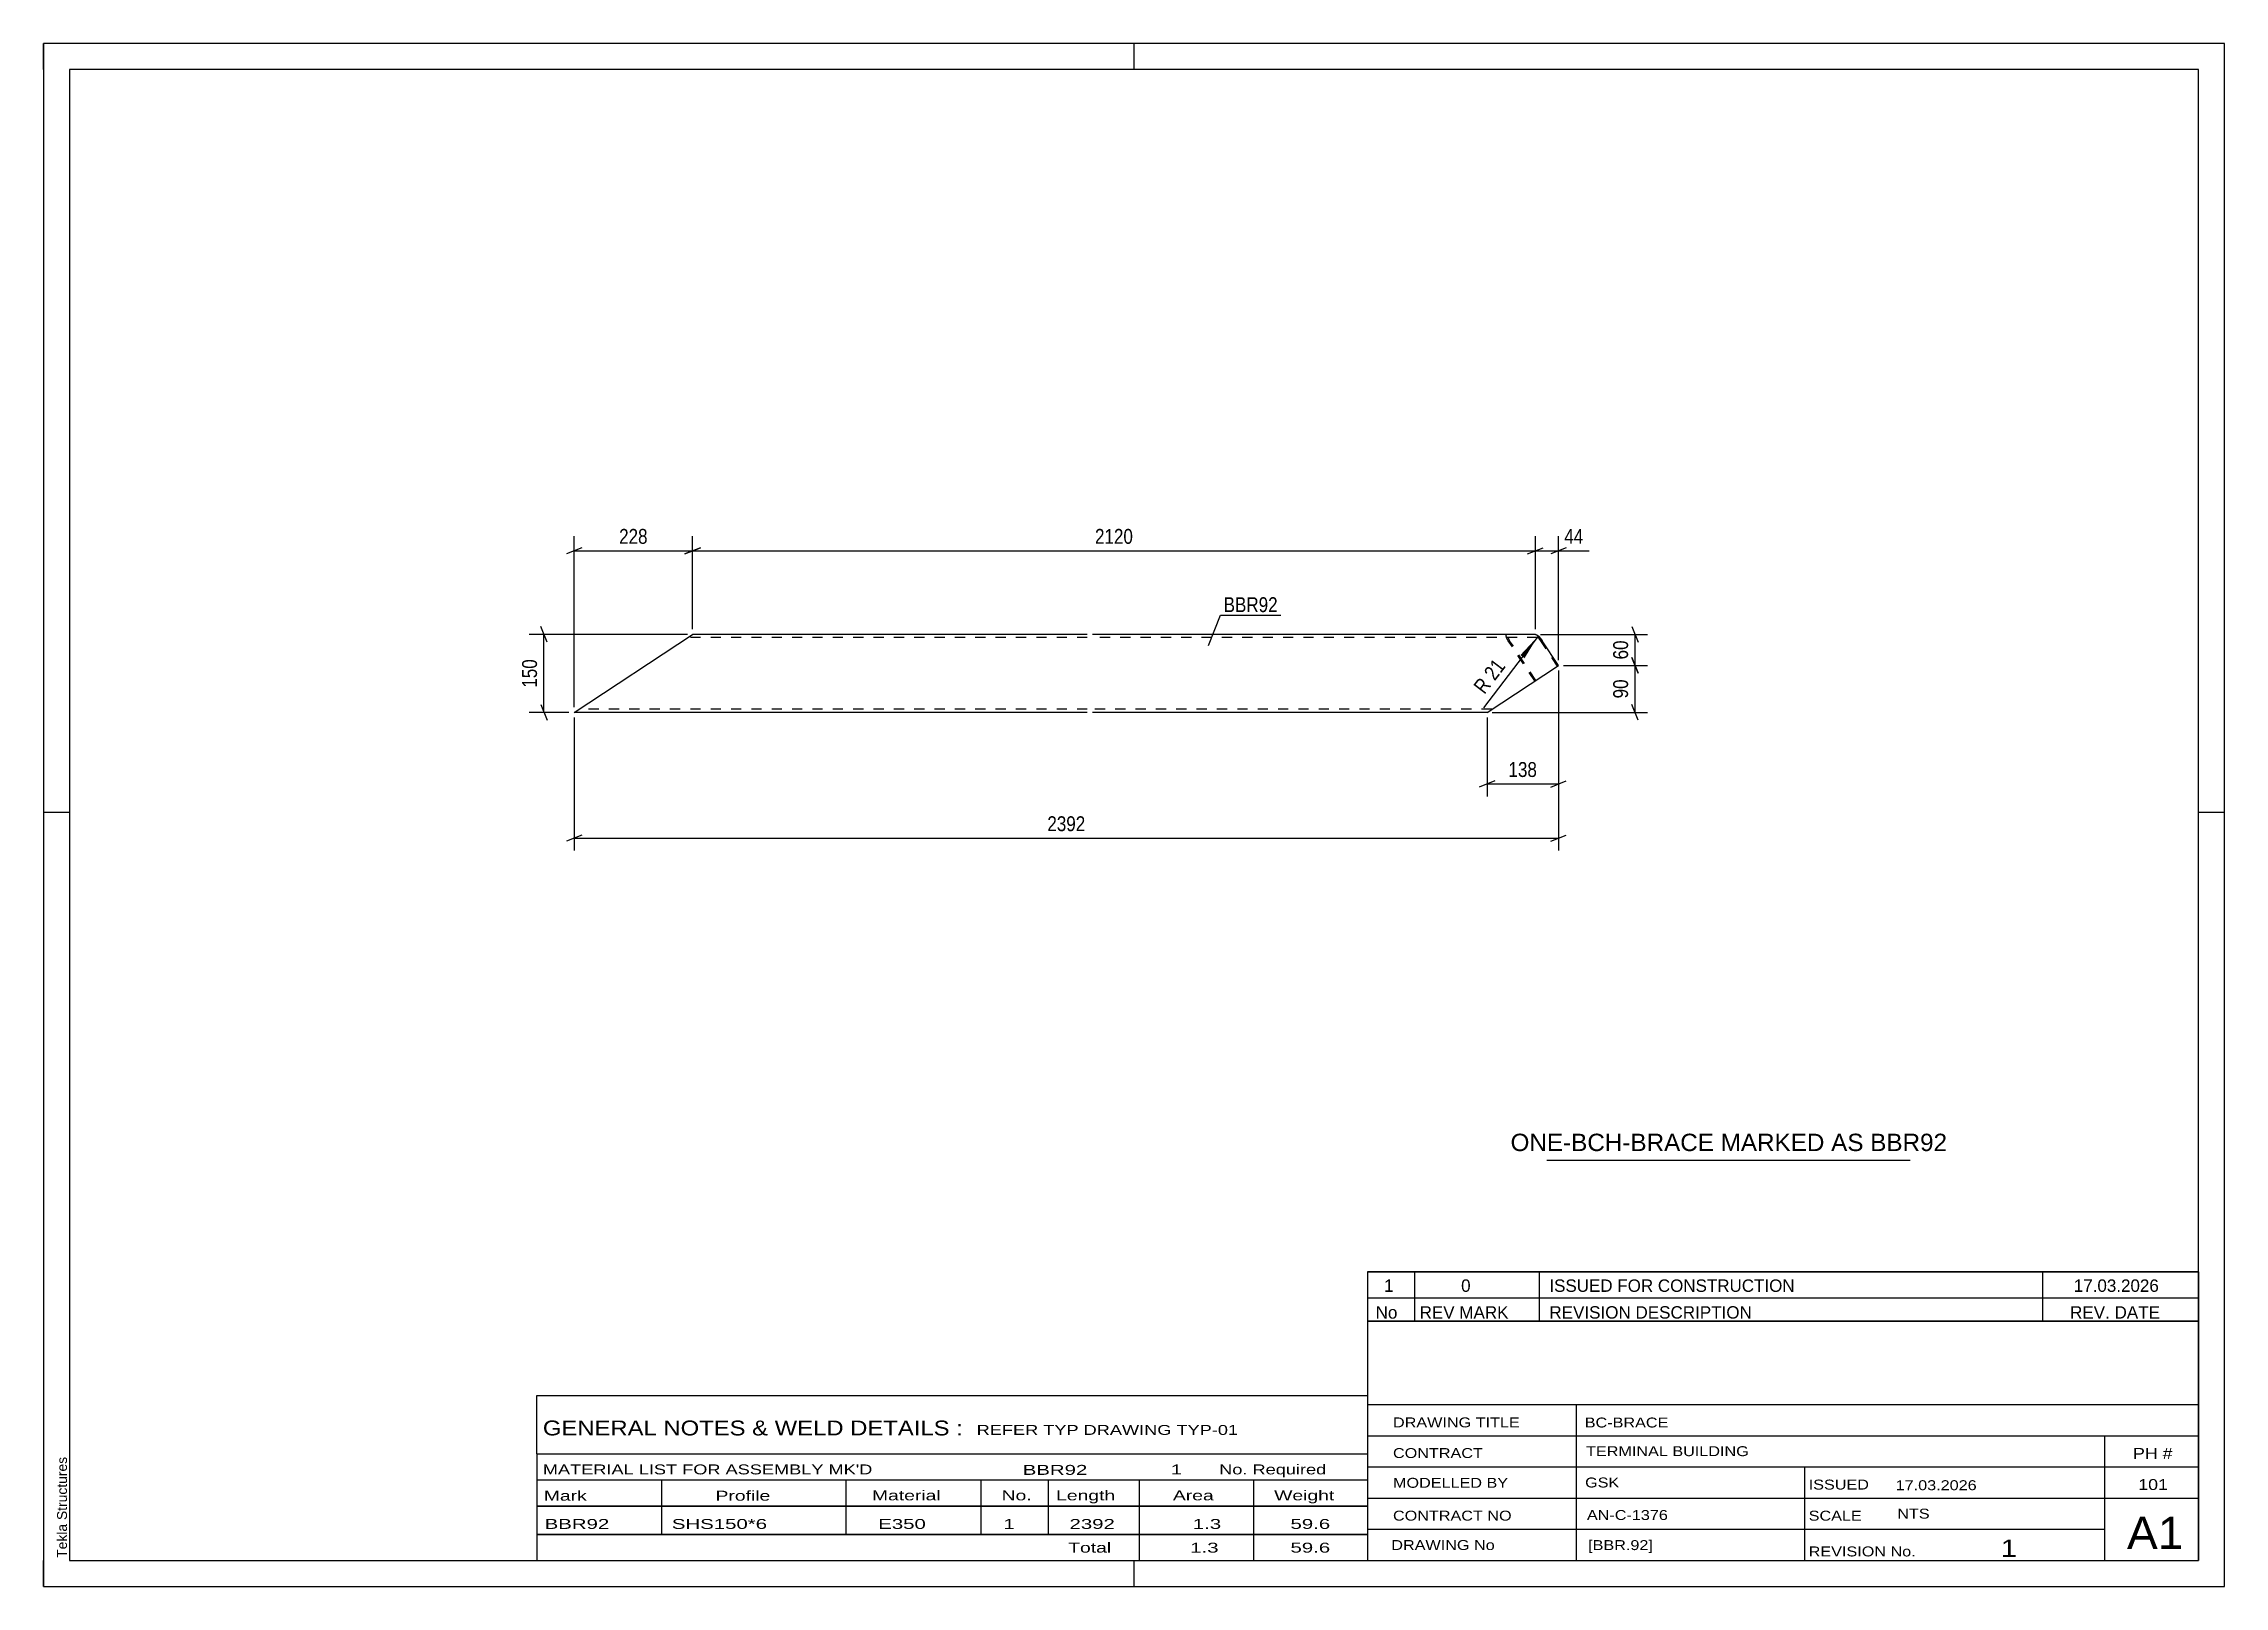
# Model space of a CAD drawing. Header units: millimetres. Extents: x 0 to 420, y 0 to 297.
import ezdxf

# ---------------------------------------------------------------- set-up
doc = ezdxf.new("R2010")
doc.units = ezdxf.units.MM
doc.linetypes.add('DXK_LINE_DOT2', pattern=[3.9198, 1.9599, -1.9599])
doc.styles.add('Arial', font='ARIAL.TTF', dxfattribs={"height": 0.2})
doc.styles.add('Arial Narrow', font='ARIALN.TTF', dxfattribs={"height": 0.2})

# ---------------------------------------------------------------- blocks, each defined once
blk = doc.blocks.new('Unknown-580639355-1162')
at = {"color": 5, "linetype": 'Continuous'}
for p, q in [((420, 297), (0, 297)), ((0, 297), (0, 0)), ((0, 292), (0, 297)), ((210, 292), (210, 297)), ((420, 0), (420, 297)), ((415, 292), (5, 292)), ((5, 292), (5, 5)), ((415, 5), (415, 292)), ((5, 149), (0, 149)), ((420, 149), (415, 149)), ((0, 0), (0, 5)), ((5, 5), (415, 5)), ((210, 0), (210, 5)), ((0, 0), (420, 0))]:
    blk.add_line(p, q, dxfattribs=at)
at = {"color": 174, "linetype": 'Continuous', "style": 'Arial'}
blk.add_text('Tekla Structures', height=1.9102, rotation=90, dxfattribs=at).set_placement((4.5, 5.5))
blk = doc.blocks.new('Part-580639355-1309 - 1303')
at = {"color": 2, "linetype": 'Continuous'}
for p, q in [((102.18, 168.26), (124.99, 183.26)), ((200.99, 183.26), (124.99, 183.26)), ((287.31, 183.26), (201.99, 183.26)), ((287.31, 183.26), (287.57, 183.16)), ((287.57, 183.16), (287.91, 182.9)), ((287.91, 182.9), (288.28, 182.51)), ((288.28, 182.51), (288.62, 182.06)), ((291.75, 177.3), (288.62, 182.06)), ((277.99, 168.26), (291.75, 177.3)), ((200.99, 168.26), (102.18, 168.26)), ((277.99, 168.26), (201.99, 168.26))]:
    blk.add_line(p, q, dxfattribs=at)
at = {"color": 7, "linetype": 'DXK_LINE_DOT2'}
for p, q in [((200.99, 182.66), (124.08, 182.66)), ((287.7, 182.66), (201.99, 182.66)), ((281.68, 183.16), (281.82, 183.26)), ((281.68, 182.9), (281.68, 183.16)), ((281.82, 182.51), (281.68, 182.9)), ((282.09, 182.06), (281.82, 182.51)), ((287.18, 174.3), (282.09, 182.06)), ((282.14, 182.61), (282.21, 182.66)), ((282.14, 182.51), (282.14, 182.61)), ((282.14, 182.48), (282.14, 182.51)), ((282.14, 182.48), (282.22, 182.29)), ((282.22, 182.29), (282.35, 182.06)), ((287.37, 174.42), (282.35, 182.06)), ((287.83, 182.61), (287.7, 182.66)), ((288, 182.48), (287.83, 182.61)), ((288.19, 182.29), (288, 182.48)), ((288.36, 182.06), (288.19, 182.29)), ((291.56, 177.18), (288.36, 182.06)), ((103.1, 168.86), (103.17, 168.9)), ((200.99, 168.86), (103.1, 168.86)), ((278.9, 168.86), (201.99, 168.86))]:
    blk.add_line(p, q, dxfattribs=at)
blk = doc.blocks.new('StraightDimension-580639355-1352 - 1303')
at = {"color": 7, "linetype": 'Continuous'}
for p, q in [((291.75, 176.3), (291.75, 141.64)), ((102.18, 167.26), (102.18, 141.64)), ((103.68, 144.64), (100.68, 143.44)), ((102.18, 144.04), (291.75, 144.04)), ((290.25, 143.44), (293.25, 144.64))]:
    blk.add_line(p, q, dxfattribs=at)
at = {"color": 0}
blk.add_wipeout([(201.22, 144.79), (201.22, 148.99), (192.71, 148.99), (192.71, 144.79)], dxfattribs=at)
at = {"color": 3, "style": 'Arial Narrow'}
blk.add_text('2392', height=2.863, dxfattribs=at).set_placement((193.31, 145.39))
blk = doc.blocks.new('StraightDimension-580639355-1625 - 1303')
at = {"color": 7, "linetype": 'Continuous'}
for p, q in [((287.31, 184.26), (287.31, 202.21)), ((291.75, 178.3), (291.75, 202.21)), ((285.81, 198.76), (288.81, 199.96)), ((287.31, 199.36), (291.75, 199.36)), ((293.25, 199.96), (290.25, 198.76))]:
    blk.add_line(p, q, dxfattribs=at)
at = {"color": 0}
blk.add_wipeout([(297.13, 200.11), (297.13, 204.31), (292.27, 204.31), (292.27, 200.11)], dxfattribs=at)
at = {"color": 7, "linetype": 'Continuous'}
blk.add_line((291.75, 199.36), (297.65, 199.36), dxfattribs=at)
blk.add_line((291.75, 199.36), (297.65, 199.36), dxfattribs=at)
at = {"color": 3, "style": 'Arial Narrow'}
blk.add_text('44', height=2.863, dxfattribs=at).set_placement((292.87, 200.71))
blk = doc.blocks.new('StraightDimension-580639355-1341 - 1303')
at = {"color": 7, "linetype": 'Continuous'}
for p, q in [((123.99, 183.26), (93.52, 183.26)), ((96.97, 181.76), (95.77, 184.76)), ((96.37, 168.26), (96.37, 183.26)), ((101.18, 168.26), (93.52, 168.26)), ((95.77, 169.76), (96.97, 166.76))]:
    blk.add_line(p, q, dxfattribs=at)
at = {"color": 0}
blk.add_wipeout([(95.62, 179.1), (91.42, 179.1), (91.42, 172.41), (95.62, 172.41)], dxfattribs=at)
at = {"color": 3, "style": 'Arial Narrow'}
blk.add_text('150', height=2.863, rotation=90.0002, dxfattribs=at).set_placement((95.02, 173.01))
blk = doc.blocks.new('StraightDimension-580639355-1626 - 1303')
at = {"color": 7, "linetype": 'Continuous'}
for p, q in [((124.99, 184.26), (124.99, 202.21)), ((287.31, 184.26), (287.31, 202.21)), ((126.49, 199.96), (123.49, 198.76)), ((124.99, 199.36), (287.31, 199.36)), ((285.81, 198.76), (288.81, 199.96))]:
    blk.add_line(p, q, dxfattribs=at)
at = {"color": 0}
blk.add_wipeout([(210.4, 200.11), (210.4, 204.31), (201.89, 204.31), (201.89, 200.11)], dxfattribs=at)
at = {"color": 3, "style": 'Arial Narrow'}
blk.add_text('2120', height=2.863, dxfattribs=at).set_placement((202.49, 200.71))
blk = doc.blocks.new('StraightDimension-580639355-1627 - 1303')
at = {"color": 7, "linetype": 'Continuous'}
for p, q in [((102.18, 169.26), (102.18, 202.21)), ((124.99, 184.26), (124.99, 202.21)), ((103.68, 199.96), (100.68, 198.76)), ((102.18, 199.36), (124.99, 199.36)), ((123.49, 198.76), (126.49, 199.96))]:
    blk.add_line(p, q, dxfattribs=at)
at = {"color": 0}
blk.add_wipeout([(116.93, 200.11), (116.93, 204.31), (110.24, 204.31), (110.24, 200.11)], dxfattribs=at)
at = {"color": 3, "style": 'Arial Narrow'}
blk.add_text('228', height=2.863, dxfattribs=at).set_placement((110.84, 200.71))
blk = doc.blocks.new('StraightDimension-580639355-1652 - 1303')
at = {"color": 7, "linetype": 'Continuous'}
for p, q in [((291.75, 176.3), (291.75, 152.07)), ((277.99, 167.26), (277.99, 152.07)), ((279.49, 155.07), (276.49, 153.87)), ((277.99, 154.47), (291.75, 154.47)), ((290.25, 153.87), (293.25, 155.07))]:
    blk.add_line(p, q, dxfattribs=at)
at = {"color": 0}
blk.add_wipeout([(288.21, 155.22), (288.21, 159.42), (281.52, 159.42), (281.52, 155.22)], dxfattribs=at)
at = {"color": 3, "style": 'Arial Narrow'}
blk.add_text('138', height=2.863, dxfattribs=at).set_placement((282.12, 155.82))
blk = doc.blocks.new('StraightDimension-580639355-1681 - 1303')
at = {"color": 7, "linetype": 'Continuous'}
for p, q in [((288.31, 183.26), (308.9, 183.26)), ((305.9, 184.76), (307.1, 181.76)), ((306.5, 177.3), (306.5, 183.26)), ((292.75, 177.3), (308.9, 177.3)), ((307.1, 175.8), (305.9, 178.8))]:
    blk.add_line(p, q, dxfattribs=at)
at = {"color": 0}
blk.add_wipeout([(305.75, 182.71), (301.55, 182.71), (301.55, 177.85), (305.75, 177.85)], dxfattribs=at)
at = {"color": 3, "style": 'Arial Narrow'}
blk.add_text('60', height=2.863, rotation=90.0002, dxfattribs=at).set_placement((305.15, 178.45))
blk = doc.blocks.new('StraightDimension-580639355-1682 - 1303')
at = {"color": 7, "linetype": 'Continuous'}
for p, q in [((292.75, 177.3), (308.9, 177.3)), ((305.9, 178.8), (307.1, 175.8)), ((306.5, 168.26), (306.5, 177.3)), ((278.99, 168.26), (308.9, 168.26)), ((307.1, 166.76), (305.9, 169.76))]:
    blk.add_line(p, q, dxfattribs=at)
at = {"color": 0}
blk.add_wipeout([(305.75, 175.21), (301.55, 175.21), (301.55, 170.35), (305.75, 170.35)], dxfattribs=at)
at = {"color": 3, "style": 'Arial Narrow'}
blk.add_text('90', height=2.863, rotation=90.0002, dxfattribs=at).set_placement((305.15, 170.95))
blk = doc.blocks.new('RadiusDimension-580639355-1698 - 1303')
at = {"linetype": 'Continuous'}
blk.add_hatch(color=7, dxfattribs=at).paths.add_polyline_path([(284.42, 179.29), (287.85, 182.96), (285.21, 178.68)])
at = {"color": 7, "linetype": 'Continuous'}
blk.add_line((287.85, 182.96), (277.32, 169.16), dxfattribs=at)
blk.add_arc((286.56, 181.27), 2.13, 35.9585, 69.319, dxfattribs=at)
at = {"color": 0}
blk.add_wipeout([(282.53, 177.23), (279.2, 179.78), (274.25, 173.31), (277.59, 170.76)], dxfattribs=at)
at = {"color": 3, "style": 'Arial Narrow'}
blk.add_text('R 21', height=2.863, rotation=52.6376, dxfattribs=at).set_placement((277.48, 171.6))
blk = doc.blocks.new('Unknown-580639355-1991')
at = {"color": 7, "linetype": 'Continuous'}
for p, q in [((255, 51.05), (255, 5)), ((255, 51.05), (415, 51.05)), ((415, 51), (415, 5)), ((255, 35), (415, 35)), ((295.14, 35), (295.14, 5)), ((255, 29), (415, 29)), ((397, 5.05), (397, 29.05)), ((255, 23), (415, 23)), ((339.14, 23), (339.14, 5)), ((255, 17), (415, 17)), ((255, 11), (397, 11)), ((255, 5), (415, 5))]:
    blk.add_line(p, q, dxfattribs=at)
at = {"color": 7, "style": 'Arial Narrow'}
for s, height, width, p in [('DRAWING TITLE', 1.9089, 1.425378, (259.88, 30.61)), ('BC-BRACE', 1.909, 1.425378, (296.81, 30.59)), ('CONTRACT', 1.909, 1.425378, (259.88, 24.71)), ('TERMINAL BUILDING', 1.9089, 1.425378, (297.06, 25.07)), ('MODELLED BY', 1.9089, 1.425378, (259.88, 18.98)), ('GSK', 1.909, 1.425378, (296.88, 19.04)), ('ISSUED', 1.909, 1.425378, (339.94, 18.64)), ('17.03.2026', 1.909, 1.425378, (356.69, 18.52)), ('CONTRACT NO', 1.9089, 1.425378, (259.88, 12.66)), ('AN-C-1376', 1.909, 1.425378, (297.23, 12.78)), ('SCALE', 1.909, 1.425378, (339.94, 12.65)), ('A1', 6.204, 1.25, (401.24, 7.2)), ('DRAWING No', 1.909, 1.425378, (259.56, 7)), ('[BBR.92]', 1.909, 1.425378, (297.46, 6.99)), ('1', 3.34, 1.5, (376.91, 5.68)), ('REVISION No.', 1.9089, 1.425378, (339.94, 5.77))]:
    blk.add_text(s, height=height, dxfattribs=dict(at, width=width)).set_placement(p)
at = {"color": 7, "linetype": 'Continuous', "style": 'Arial Narrow'}
for s, height, width, p in [('PH #', 2.1, 1.42538, (402.4, 24.55)), ('101', 2.1, 1.42538, (403.41, 18.55)), ('NTS', 1.909, 1.425378, (357, 13.05))]:
    blk.add_text(s, height=height, dxfattribs=dict(at, width=width)).set_placement(p)
blk = doc.blocks.new('Unknown-580639355-1992')
at = {"color": 7, "linetype": 'Continuous'}
for p, q in [((255, 60.55), (415, 60.55)), ((415, 60.55), (255, 60.55)), ((255, 60.55), (255, 55.55)), ((264, 60.55), (264, 55.55)), ((288, 60.55), (288, 55.55)), ((385, 60.55), (385, 55.55)), ((415, 60.55), (415, 55.55)), ((255, 55.55), (415, 55.55)), ((255, 55.55), (255, 51.05)), ((255, 55.55), (415, 55.55)), ((264, 55.55), (264, 51.05)), ((288, 55.55), (288, 51.05)), ((385, 55.55), (385, 51.05)), ((415, 55.55), (415, 51.05)), ((415, 51.05), (255, 51.05))]:
    blk.add_line(p, q, dxfattribs=at)
at = {"color": 7, "linetype": 'Continuous', "style": 'Arial Narrow'}
for s, height, width, p in [('1', 2.39, 1.196471, (258.16, 56.7)), ('0', 2.39, 1.196471, (273, 56.7)), ('ISSUED FOR CONSTRUCTION', 2.3861, 1.196471, (290, 56.7)), ('17.03.2026', 2.386, 1.196471, (391, 56.7)), ('No', 2.386, 1.2, (256.54, 51.55)), ('REV MARK', 2.386, 1.2, (265, 51.55)), ('REVISION DESCRIPTION', 2.3861, 1.2, (290, 51.55)), ('REV. DATE', 2.386, 1.2, (390.28, 51.55))]:
    blk.add_text(s, height=height, dxfattribs=dict(at, width=width)).set_placement(p)
blk = doc.blocks.new('Unknown-580639355-1993')
at = {"color": 7, "linetype": 'Continuous'}
for p, q in [((95, 36.75), (255, 36.75)), ((95, 25.5), (95, 36.75)), ((255, 36.75), (255, 25.5)), ((95, 25.5), (255, 25.5)), ((95, 25.5), (95, 20.5)), ((255, 25.5), (255, 20.5)), ((95, 20.5), (255, 20.5)), ((95, 20.5), (95, 15.5)), ((119, 20.5), (119, 15.5)), ((154.5, 20.5), (154.5, 15.5)), ((180.5, 20.5), (180.5, 15.5)), ((193.5, 20.5), (193.5, 15.5)), ((211, 20.5), (211, 15.5)), ((233, 20.5), (233, 15.5)), ((255, 20.5), (255, 15.5)), ((95, 15.5), (255, 15.5)), ((95, 15.45), (95, 10.05)), ((95, 15.45), (255, 15.45)), ((119, 15.5), (119, 10)), ((154.5, 15.5), (154.5, 10)), ((180.5, 15.5), (180.5, 10)), ((193.5, 15.5), (193.5, 10)), ((211, 15.5), (211, 10)), ((233, 15.5), (233, 10)), ((255, 15.45), (255, 10.05)), ((95, 10.05), (255, 10.05)), ((95, 10), (255, 10)), ((95, 10), (95, 5)), ((211, 10), (211, 5)), ((233, 10), (233, 5)), ((255, 10), (255, 5)), ((95, 5), (255, 5))]:
    blk.add_line(p, q, dxfattribs=at)
at = {"color": 7, "style": 'Arial Narrow'}
for s, height, width, p in [('GENERAL NOTES & WELD DETAILS :', 2.8633, 1.4, (96.15, 29.06)), ('REFER TYP DRAWING TYP-01', 1.9089, 1.6, (179.7, 29.16)), ("MATERIAL LIST FOR ASSEMBLY MK'D", 1.9089, 1.6, (96.15, 21.56)), ('BBR92', 1.909, 1.794707, (188.57, 21.47)), ('1', 1.91, 1.794707, (217.08, 21.56)), ('No. Required', 1.9089, 1.6, (226.41, 21.56)), ('Mark', 1.909, 1.7, (96.34, 16.5)), ('Profile', 1.909, 1.7, (129.41, 16.5)), ('Material', 1.909, 1.7, (159.54, 16.56)), ('No.', 1.909, 1.7, (184.5, 16.56)), ('Length', 1.909, 1.7, (195, 16.56)), ('Area', 1.909, 1.7, (217.5, 16.56)), ('Weight', 1.909, 1.7, (237, 16.56))]:
    blk.add_text(s, height=height, dxfattribs=dict(at, width=width)).set_placement(p)
at = {"color": 7, "linetype": 'Continuous', "style": 'Arial Narrow'}
for s, height, width, p in [('BBR92', 1.909, 1.794707, (96.5, 11.06)), ('SHS150*6', 1.909, 1.794707, (121, 11.06)), ('E350', 1.909, 1.794707, (160.74, 11.06)), ('1', 1.91, 1.794707, (184.86, 11.06)), ('2392', 1.909, 1.794707, (197.58, 11.06)), ('1.3', 1.909, 1.794707, (221.32, 11.06)), ('59.6', 1.909, 1.794707, (240.14, 11.06)), ('Total', 1.909, 1.7, (197.33, 6.5)), ('1.3', 1.909, 1.794707, (220.83, 6.5)), ('59.6', 1.909, 1.794707, (240.14, 6.5))]:
    blk.add_text(s, height=height, dxfattribs=dict(at, width=width)).set_placement(p)
blk = doc.blocks.new('Unknown-580639355-1994')
at = {"color": 7, "linetype": 'Continuous'}
blk.add_line((289.5, 82.05), (359.5, 82.05), dxfattribs=at)
at = {"color": 7, "style": 'Arial'}
blk.add_text('ONE-BCH-BRACE MARKED AS BBR92', height=3.3428, dxfattribs=at).set_placement((282.52, 83.8))
blk = doc.blocks.new('Mark-580639355-1305 - 1303')
at = {"color": 0}
blk.add_wipeout([(237.68, 187.56), (237.68, 190.56), (227.27, 190.56), (227.27, 187.56)], dxfattribs=at)
blk.add_wipeout([(237.68, 187.56), (237.68, 190.56), (227.27, 190.56), (227.27, 187.56)], dxfattribs=at)
at = {"color": 30, "linetype": 'Continuous'}
for p, q in [((224.32, 181.14), (226.67, 186.96)), ((226.67, 186.96), (238.28, 186.96))]:
    blk.add_line(p, q, dxfattribs=at)
at = {"color": 3, "style": 'Arial Narrow'}
blk.add_text('BBR92', height=2.863, dxfattribs=at).set_placement((227.27, 187.56))

msp = doc.modelspace()

# ---------------------------------------------------------------- block references
for name in ['Unknown-580639355-1162', 'Part-580639355-1309 - 1303', 'Unknown-580639355-1994', 'Unknown-580639355-1992', 'Unknown-580639355-1991', 'Unknown-580639355-1993']:
    msp.add_blockref(name, (0, 0))

# ---------------------------------------------------------------- next in the draw order: block references
msp.add_blockref('StraightDimension-580639355-1352 - 1303', (0, 0))

# ---------------------------------------------------------------- next in the draw order: block references
for name in ['StraightDimension-580639355-1625 - 1303', 'StraightDimension-580639355-1341 - 1303']:
    msp.add_blockref(name, (0, 0))

# ---------------------------------------------------------------- next in the draw order: block references
for name in ['StraightDimension-580639355-1626 - 1303', 'StraightDimension-580639355-1652 - 1303']:
    msp.add_blockref(name, (0, 0))

# ---------------------------------------------------------------- next in the draw order: block references
for name in ['StraightDimension-580639355-1627 - 1303', 'Mark-580639355-1305 - 1303', 'StraightDimension-580639355-1681 - 1303']:
    msp.add_blockref(name, (0, 0))

# ---------------------------------------------------------------- next in the draw order: block references
msp.add_blockref('StraightDimension-580639355-1682 - 1303', (0, 0))

# ---------------------------------------------------------------- next in the draw order: block references
msp.add_blockref('RadiusDimension-580639355-1698 - 1303', (0, 0))

doc.saveas('drawing.dxf')
